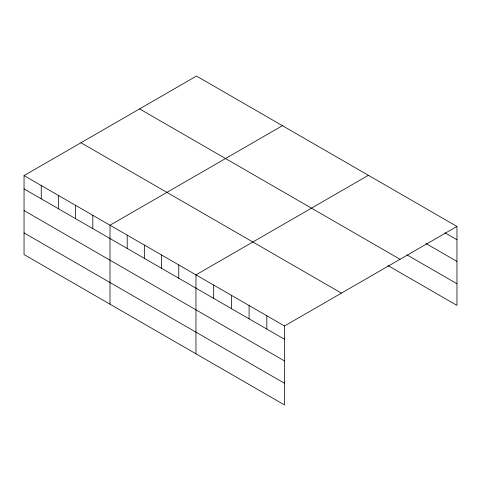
<?xml version="1.0" encoding="UTF-8"?>
<svg xmlns="http://www.w3.org/2000/svg" width="481" height="481" viewBox="0 0 481 481"><rect width="100%" height="100%" fill="white"/><g stroke="black" fill="none" stroke-linecap="round" stroke-linejoin="round"><path stroke-width="0.72" d="M284.524 360.96L284.524 325.986L24.05 175.601L24.05 254.563L284.524 404.948L284.524 360.96L24.05 210.576M387.999 265.59L456.95 305.399L456.95 226.437L196.476 76.052L24.05 175.601M282.431 125.679L110.005 225.228L110.005 304.19M368.386 175.306L195.965 274.855L195.965 353.818M284.524 325.986L456.95 226.437M444.931 232.804L456.95 239.742M425.956 243.512L456.95 261.411M406.974 254.882L456.95 283.736M139.574 108.904L400.048 259.283M80.952 142.749L341.426 293.133M24.05 188.907L284.524 339.291M24.05 232.9L284.524 383.285M266.811 315.758L266.811 329.064M249.098 305.531L249.098 318.837M231.385 295.304L231.385 308.616M213.678 285.077L213.678 298.388M178.77 264.929L178.77 278.234M161.58 255.002L161.58 268.308M144.39 245.076L144.39 258.387M127.2 235.149L127.2 248.461M92.815 215.302L92.815 228.607M75.625 205.375L75.625 218.681M58.435 195.448L58.435 208.76M41.24 185.528L41.24 198.833"/></g></svg>
